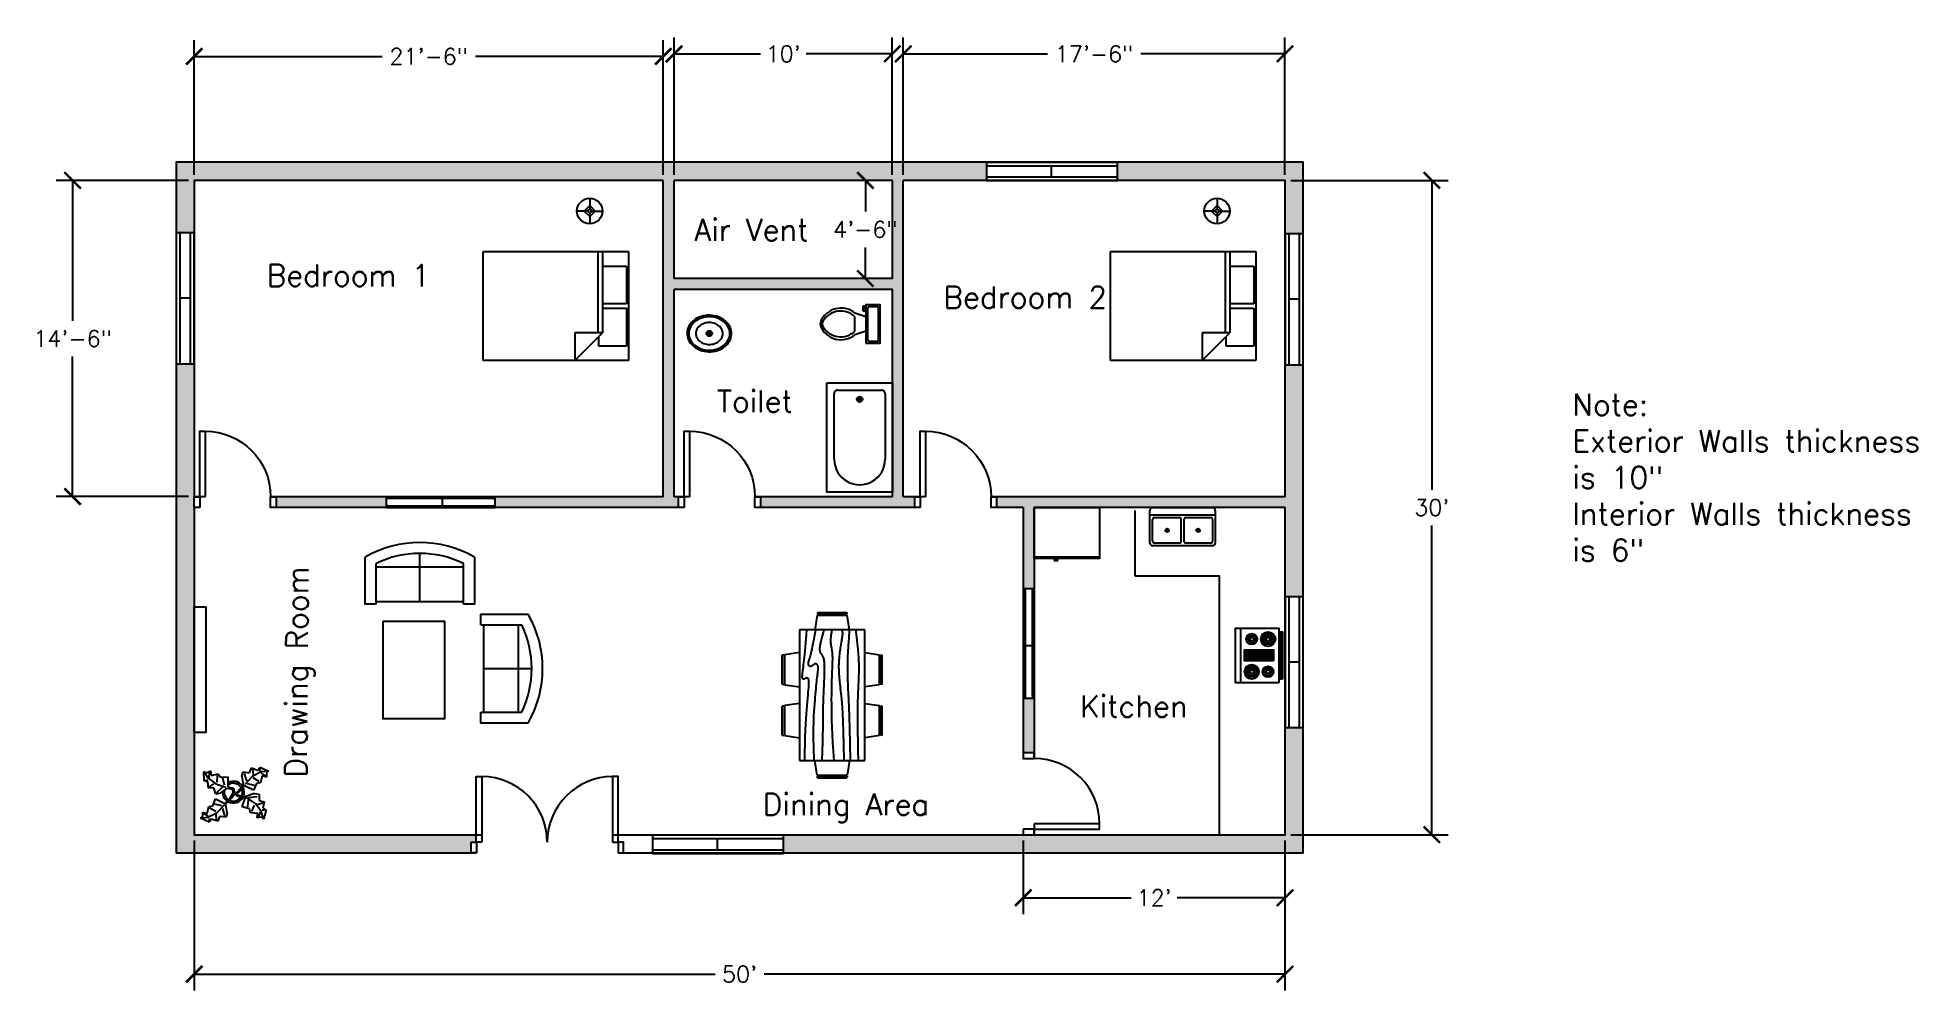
# Model space of a CAD drawing. Header units: inches. Extents: x -69 to 965, y -68 to 456.
import ezdxf

# ---------------------------------------------------------------- set-up
doc = ezdxf.new("R2010")
doc.units = ezdxf.units.IN
doc.header["$MEASUREMENT"] = 0
for name, color, linetype in [('Blocks', 4, 'Continuous'), ('Dim', 11, 'Continuous'), ('Door', 6, 'Continuous'), ('Hatches', 3, 'Continuous'), ('Text', 2, 'Continuous'), ('Window', 30, 'Continuous')]:
    doc.layers.add(name, color=color, linetype=linetype)
doc.styles.get("Standard").update_dxf_attribs({"font": 'simplex.shx'})
doc.dimstyles.new('Dim', dxfattribs={"dimscale": 50, "dimtxt": 0.18, "dimasz": 0.18, "dimexe": 0.18, "dimexo": 0.0625, "dimgap": 0.09, "dimtad": 0, "dimtih": 1, "dimtoh": 1, "dimdec": 4, "dimzin": 0, "dimdsep": 46, "dimlunit": 4, "dimtxsty": 'Standard', "dimblk": 'ARCHTICK', "dimcen": 0.09, "dimadec": 0, "dimazin": 0, "dimtfac": 1, "dimtdec": 4, "dimtofl": 0, "dimtmove": 0, "dimatfit": 3, "dimfxl": 1, "dimtolj": 1, "dimtzin": 0, "dimarcsym": 0})

# ---------------------------------------------------------------- blocks, each defined once
blk = doc.blocks.new('Door2')
at = {"layer": 'Door'}
for points in [[(-78, 6), (-81, 6), (-81, 42), (-78, 42)], [(-6, 6), (-3, 6), (-3, 42), (-6, 42)], [(-80.9, 0), (-83.9, 0), (-83.9, 6), (-80.9, 6)], [(-3, 0), (0, 0), (0, 6), (-3, 6)]]:
    blk.add_lwpolyline(points, close=True, dxfattribs=at)
for centre, start, end in [((-78, 6), 0, 90), ((-6, 6), 90, 180)]:
    blk.add_arc(centre, 36, start, end, dxfattribs=at)
blk = doc.blocks.new('Door1')
at = {"layer": 'Door'}
for points in [[(-6, 6), (-3, 6), (-3, 42), (-6, 42)], [(-45, 0), (-42, 0), (-42, 6), (-45, 6)], [(-3, 0), (0, 0), (0, 6), (-3, 6)]]:
    blk.add_lwpolyline(points, close=True, dxfattribs=at)
blk.add_arc((-6, 6), 36, 90, 180, dxfattribs=at)
blk = doc.blocks.new('Window1')
at = {"layer": 'Window'}
for p, q in [((-59, 5), (-60, 5)), ((-59, 1), (-60, 1)), ((-1, 5), (0, 5)), ((-1, 1), (0, 1))]:
    blk.add_line(p, q, dxfattribs=at)
blk.add_lwpolyline([(-60, 0), (0, 0), (0, 6), (-60, 6)], close=True, dxfattribs=at)
blk.add_lwpolyline([(-60, 0), (0, 0), (0, 6), (-60, 6)], close=True, dxfattribs=at)
for points in [[(-1, 5), (-59, 5)], [(-59, 1), (-1, 1)], [(-29, 1), (-29, 5)]]:
    blk.add_lwpolyline(points, dxfattribs=at)
blk = doc.blocks.new('Window2')
at = {"layer": 'Window'}
for p, q in [((0, 10), (-72, 10)), ((-72, 10), (-72, 0)), ((0, 8), (-72, 8)), ((-72, 2), (0, 2)), ((-72, 0), (0, 0)), ((-36.2, 2), (-36.2, 8)), ((0, 0), (0, 10))]:
    blk.add_line(p, q, dxfattribs=at)
blk = doc.blocks.new('Bath Tub - 26 x 60 in.')
for p, q in [((8, -18), (10, -18)), ((9, -17), (9, -19))]:
    blk.add_line(p, q)
blk.add_lwpolyline([(0, -36), (0, 0), (60, 0), (60, -36)], close=True)
for points in [[(4, -30), (4, -6)], [(6, -4), (42, -4)], [(42, -32), (6, -32)]]:
    blk.add_lwpolyline(points)
for radius in [1.5, 1]:
    blk.add_circle((9, -18), radius)
for centre, radius, start, end in [((5.75, -5.75), 1.77, 81.8699, 188.1301), ((42, -18), 14, 270, 90), ((5.75, -30.25), 1.77, 171.8699, 278.1301)]:
    blk.add_arc(centre, radius, start, end)
blk = doc.blocks.new('Sink - Oval top')
for p, q in [((-1, 0), (1, 0)), ((0, 1), (0, -1))]:
    blk.add_line(p, q)
at = {"linetype": 'Continuous'}
for points in [[(-12.2, 0.4, 0.117634), (-11.5, -3.4, 0.104469), (-8.9, -6.8, 0.090016), (-5.1, -9.1, 0.08192), (-0.3, -10, 0.08192), (4.5, -9.4, 0.090016), (8.4, -7.4, 0.104469), (11.2, -4.1, 0.117634), (12.2, -0.4, 0.117634), (11.5, 3.4, 0.104469), (8.9, 6.8, 0.090016), (5.1, 9.1, 0.08192), (0.3, 10, 0.08192), (-4.5, 9.4, 0.090016), (-8.4, 7.4, 0.104469), (-11.2, 4.1, 0.117634)], [(-11.3, 0.2, 0.118622), (-10.5, -3.3, 0.104678), (-8.1, -6.4, 0.089562), (-4.5, -8.4, 0.081185), (-0.1, -9.2, 0.081185), (4.3, -8.5, 0.089562), (7.9, -6.6, 0.104678), (10.4, -3.5, 0.118622), (11.3, -0.2, 0.118622), (10.5, 3.3, 0.104678), (8.1, 6.4, 0.089562), (4.5, 8.4, 0.081185), (0.1, 9.2, 0.081185), (-4.3, 8.5, 0.089562), (-7.9, 6.6, 0.104678), (-10.4, 3.5, 0.118622)], [(-7.4, 0.1, 0.118283), (-6.9, -2.2, 0.104607), (-5.3, -4.2, 0.089718), (-3, -5.5, 0.081436), (-0.1, -6, 0.081436), (2.8, -5.6, 0.089718), (5.2, -4.3, 0.104607), (6.9, -2.3, 0.118283), (7.4, -0.1, 0.118283), (6.9, 2.2, 0.104607), (5.3, 4.2, 0.089718), (3, 5.5, 0.081436), (0.1, 6, 0.081436), (-2.8, 5.6, 0.089718), (-5.2, 4.3, 0.104607), (-6.9, 2.3, 0.118283)]]:
    blk.add_lwpolyline(points, format="xyb", close=True, dxfattribs=at)
for radius in [1.5, 1]:
    blk.add_circle((0, 0), radius)
blk = doc.blocks.new('Dining Set - 36 x 72 in.')
at = {"linetype": 'Continuous'}
for p, q in [((-22.2343, 26.00059), (-23.4847, 17.99762)), ((-22.2304, 26), (-5.7608, 26)), ((-22, 27.5), (-22.1562, 26.50042)), ((-5.8416, 26.5), (-22.1534, 26.5)), ((-22, 27.5), (-6, 27.5)), ((-5.8437, 26.49966), (-6, 27.5)), ((-4.5152, 17.99762), (-5.7655, 25.99926)), ((5.7657, 26.00059), (4.5153, 17.99762)), ((5.7696, 26), (22.2392, 26)), ((6, 27.5), (5.8438, 26.50042)), ((22.1584, 26.5), (5.8466, 26.5)), ((6, 27.5), (22, 27.5)), ((22.1563, 26.49966), (22, 27.5)), ((23.4848, 17.99762), (22.2345, 25.99926)), ((36, 18), (-36, 18)), ((-36, 18), (-36, -18)), ((36, -18), (36, 18)), ((-45.5, 8), (-44.5004, 8.15617)), ((-45.5, 8), (-45.5, -8)), ((-44.5, -8.15843), (-44.5, 8.15338)), ((-44.0006, 8.23428), (-35.9976, 9.48474)), ((-44, 8.23041), (-44, -8.23915)), ((44.0006, 8.23428), (35.9976, 9.48474)), ((44, 8.23041), (44, -8.23915)), ((44.5, -8.15843), (44.5, 8.15338)), ((45.5, 8), (44.5005, 8.15617)), ((45.5, 8), (45.5, -8)), ((-44.4997, -8.15631), (-45.5, -8)), ((-35.9976, -9.48476), (-43.9993, -8.2345)), ((35.9976, -9.48476), (43.9993, -8.2345)), ((44.4997, -8.15631), (45.5, -8)), ((-36, -18), (36, -18)), ((-22.2343, -26.0006), (-23.4847, -17.99762)), ((-4.5152, -17.99762), (-5.7655, -25.99928)), ((5.7657, -26.0006), (4.5153, -17.99762)), ((23.4848, -17.99762), (22.2345, -25.99928)), ((-22.2304, -26), (-5.7608, -26)), ((-22, -27.5), (-22.1562, -26.50044)), ((-5.8416, -26.5), (-22.1534, -26.5)), ((-22, -27.5), (-6, -27.5)), ((-5.8437, -26.49967), (-6, -27.5)), ((5.7696, -26), (22.2392, -26)), ((6, -27.5), (5.8438, -26.50044)), ((22.1584, -26.5), (5.8466, -26.5)), ((6, -27.5), (22, -27.5)), ((22.1563, -26.49967), (22, -27.5))]:
    blk.add_line(p, q, dxfattribs=at)
for points in [[(-36, 15), (-31.1772, 14.97754), (-26.8079, 14.91406), (-22.8538, 14.81543), (-19.276, 14.6875), (-16.0362, 14.53613), (-13.0957, 14.36718), (-10.4159, 14.18652), (-7.9583, 14), (-5.6904, 13.81315), (-3.6035, 13.63021), (-1.6954, 13.45508), (0.0365, 13.29166), (1.5945, 13.14388), (2.9811, 13.01562), (4.1988, 12.9108), (5.25, 12.83333), (6.1393, 12.78613), (6.8802, 12.76823), (7.4883, 12.77767), (7.9792, 12.8125), (8.3685, 12.87077), (8.6719, 12.95052), (8.9049, 13.0498), (9.0833, 13.16666), (9.2205, 13.29899), (9.3216, 13.44401), (9.3895, 13.59879), (9.4271, 13.76041), (9.4373, 13.92594), (9.4232, 14.09245), (9.3875, 14.257), (9.3333, 14.41666), (9.2638, 14.56917), (9.1836, 14.71484), (9.0975, 14.85465), (9.0104, 14.98958), (8.9272, 15.1206), (8.8529, 15.2487), (8.7922, 15.37483), (8.75, 15.5), (8.7305, 15.62467), (8.7344, 15.74739), (8.7617, 15.86621), (8.8125, 15.97916), (8.8867, 16.08431), (8.9844, 16.17968), (9.1055, 16.26334), (9.25, 16.33333), (9.4189, 16.38802), (9.6172, 16.42708), (9.8506, 16.45052), (10.125, 16.45833), (10.4463, 16.45052), (10.8203, 16.42708), (11.2529, 16.38802), (11.75, 16.33333), (12.3184, 16.26318), (12.9694, 16.17838), (13.7151, 16.07991), (14.5677, 15.96875), (15.5395, 15.84586), (16.6426, 15.71224), (17.8893, 15.56884), (19.2917, 15.41666), (20.859, 15.25667), (22.5879, 15.08984), (24.4721, 14.91715), (26.5052, 14.73958), (28.6809, 14.5581), (30.9929, 14.3737), (33.4347, 14.18733), (36, 14)], [(-36, 10), (-28.9766, 10.14274), (-23.1725, 10.20442), (-18.4241, 10.19775), (-14.5677, 10.13541), (-11.4399, 10.03011), (-8.877, 9.89453), (-6.7154, 9.74137), (-4.7917, 9.58333), (-2.9698, 9.43082), (-1.2246, 9.28515), (0.4415, 9.14534), (2.026, 9.01041), (3.5266, 8.87939), (4.9408, 8.7513), (6.266, 8.62516), (7.5, 8.5), (8.6411, 8.37549), (9.6914, 8.2539), (10.6538, 8.13818), (11.5312, 8.03125), (12.3267, 7.93603), (13.043, 7.85547), (13.6831, 7.79248), (14.25, 7.75), (14.7471, 7.7303), (15.1797, 7.73307), (15.5537, 7.75732), (15.875, 7.80208), (16.1494, 7.86637), (16.3828, 7.94922), (16.5811, 8.04964), (16.75, 8.16666), (16.8944, 8.29915), (17.0143, 8.44531), (17.1089, 8.60319), (17.1771, 8.77083), (17.218, 8.94629), (17.2305, 9.1276), (17.2137, 9.31282), (17.1667, 9.5), (17.0895, 9.6875), (16.987, 9.875), (16.8649, 10.0625), (16.7292, 10.25), (16.5856, 10.4375), (16.4401, 10.625), (16.2985, 10.8125), (16.1667, 11), (16.05, 11.18733), (15.9518, 11.3737), (15.8752, 11.5581), (15.8229, 11.73958), (15.798, 11.91715), (15.8034, 12.08984), (15.842, 12.25667), (15.9167, 12.41666), (16.0295, 12.56836), (16.1784, 12.70833), (16.3605, 12.83268), (16.5729, 12.9375), (16.8127, 13.01888), (17.0768, 13.07291), (17.3625, 13.0957), (17.6667, 13.08333), (17.9894, 13.03312), (18.3418, 12.94726), (18.7382, 12.82918), (19.1927, 12.68229), (19.7195, 12.51001), (20.3327, 12.31575), (21.0465, 12.10294), (21.875, 11.875), (22.8357, 11.63354), (23.959, 11.37304), (25.2786, 11.08618), (26.8282, 10.76562), (28.6414, 10.40405), (30.752, 9.99414), (33.1936, 9.52856), (36, 9)], [(-36, 5.5), (-30.7157, 5.3348), (-26.069, 5.20963), (-21.9946, 5.11767), (-18.4271, 5.05208), (-15.3009, 5.00602), (-12.5508, 4.97265), (-10.1112, 4.94515), (-7.9167, 4.91666), (-5.909, 4.88167), (-4.0586, 4.83984), (-2.3429, 4.79215), (-0.7396, 4.73958), (0.7739, 4.6831), (2.22, 4.6237), (3.6213, 4.56233), (5, 4.5), (6.373, 4.43782), (7.7344, 4.3776), (9.0723, 4.32129), (10.375, 4.27083), (11.6309, 4.22819), (12.8281, 4.19531), (13.9551, 4.17415), (15, 4.16666), (15.954, 4.17448), (16.819, 4.19791), (17.6001, 4.23698), (18.3021, 4.29166), (18.9299, 4.36198), (19.4883, 4.44791), (19.9823, 4.54948), (20.4167, 4.66666), (20.7969, 4.79899), (21.1302, 4.94401), (21.4245, 5.09879), (21.6875, 5.26041), (21.9271, 5.42594), (22.1511, 5.59245), (22.3672, 5.757), (22.5834, 5.91666), (22.8065, 6.06868), (23.0404, 6.21093), (23.2879, 6.34147), (23.5521, 6.45833), (23.8358, 6.55957), (24.142, 6.64323), (24.4735, 6.70735), (24.8334, 6.75), (25.2235, 6.76969), (25.642, 6.76692), (26.0858, 6.74267), (26.5521, 6.69791), (27.0379, 6.63362), (27.5404, 6.55078), (28.0565, 6.45036), (28.5834, 6.33333), (29.1242, 6.19987), (29.7071, 6.04687), (30.3661, 5.87044), (31.1354, 5.66666), (32.0493, 5.43164), (33.142, 5.16146), (34.4475, 4.85221), (36, 4.5)], [(-36, -1), (-30.7915, -0.6591), (-26.0195, -0.38216), (-21.6519, -0.16284), (-17.6563, 0.00521), (-14.0005, 0.12833), (-10.6523, 0.21289), (-7.5796, 0.26522), (-4.75, 0.29166), (-2.134, 0.29793), (0.2878, 0.28711), (2.5317, 0.26163), (4.6146, 0.22396), (6.5529, 0.17651), (8.3633, 0.12174), (10.0623, 0.06209), (11.6667, 0), (13.1899, -0.06201), (14.6341, -0.1211), (15.9982, -0.17432), (17.2813, -0.21875), (18.4823, -0.25147), (19.6003, -0.26953), (20.6343, -0.27002), (21.5834, -0.25), (22.4481, -0.20768), (23.2357, -0.14584), (23.9549, -0.06836), (24.6146, 0.02083), (25.2235, 0.11784), (25.7904, 0.21875), (26.3241, 0.31966), (26.8334, 0.41666), (27.3265, 0.50618), (27.8099, 0.58593), (28.2894, 0.65397), (28.7709, 0.70833), (29.2601, 0.74707), (29.763, 0.76823), (30.2855, 0.76985), (30.8334, 0.75), (31.4088, 0.70784), (31.9994, 0.64713), (32.589, 0.57275), (33.1615, 0.48958), (33.7008, 0.4025), (34.1908, 0.3164), (34.6153, 0.23616), (34.9584, 0.16666), (35.2099, 0.11165), (35.3848, 0.07031), (35.504, 0.04069), (35.5886, 0.02083), (35.6594, 0.00879), (35.7377, 0.0026), (35.8442, 0.00032), (36, 0)], [(-36, -6.5), (-27.1843, -6.31267), (-20.084, -6.1263), (-14.469, -5.9419), (-10.1094, -5.76042), (-6.7752, -5.58285), (-4.2363, -5.41016), (-2.2629, -5.24333), (-0.625, -5.08334), (0.8708, -4.93099), (2.2715, -4.78646), (3.5872, -4.64974), (4.8281, -4.52084), (6.0046, -4.39974), (7.127, -4.28646), (8.2053, -4.18099), (9.25, -4.08334), (10.2705, -3.99382), (11.2734, -3.91407), (12.2647, -3.84603), (13.25, -3.79167), (14.2354, -3.75293), (15.2266, -3.73177), (16.2295, -3.73015), (17.25, -3.75), (18.2912, -3.79248), (19.3451, -3.85547), (20.4009, -3.93604), (21.4479, -4.03125), (22.4754, -4.13819), (23.4727, -4.25391), (24.4289, -4.37549), (25.3334, -4.5), (26.1785, -4.62492), (26.9694, -4.74935), (27.7145, -4.87281), (28.4219, -4.99479), (29.1, -5.11483), (29.7572, -5.23242), (30.4016, -5.34709), (31.0417, -5.45834), (31.6837, -5.56437), (32.3262, -5.65821), (32.9658, -5.73153), (33.599, -5.77604), (34.2224, -5.78345), (34.8327, -5.74545), (35.4264, -5.65373), (36, -5.5)], [(-36, -10), (-26.4022, -9.81299), (-18.4675, -9.62891), (-11.9839, -9.45069), (-6.7396, -9.28125), (-2.5226, -9.12354), (0.8789, -8.98047), (3.6769, -8.85498), (6.0833, -8.75), (8.2767, -8.66765), (10.3021, -8.60677), (12.1712, -8.56543), (13.8958, -8.54167), (15.4876, -8.53353), (16.9583, -8.53907), (18.3197, -8.55632), (19.5834, -8.58334), (20.7616, -8.61841), (21.8685, -8.66081), (22.9188, -8.71004), (23.9271, -8.76563), (24.9081, -8.82707), (25.8763, -8.89388), (26.8465, -8.96558), (27.8334, -9.04167), (28.8474, -9.12118), (29.8828, -9.20117), (30.93, -9.27824), (31.9792, -9.34896), (33.0205, -9.40991), (34.0443, -9.45768), (35.0407, -9.48885), (36, -9.5)], [(-36, -14.5), (-30.0881, -14.33513), (-25.0332, -14.21224), (-20.7312, -14.12647), (-17.0781, -14.07292), (-13.97, -14.04671), (-11.3027, -14.04297), (-8.9724, -14.05681), (-6.875, -14.08334), (-4.9224, -14.11833), (-3.0905, -14.16016), (-1.3709, -14.20785), (0.2448, -14.26042), (1.7647, -14.3169), (3.1973, -14.3763), (4.5507, -14.43767), (5.8333, -14.5), (7.0554, -14.5621), (8.235, -14.62175), (9.3922, -14.67652), (10.5469, -14.72396), (11.7192, -14.76164), (12.929, -14.78711), (14.1965, -14.79794), (15.5417, -14.79167), (16.9933, -14.76424), (18.6152, -14.70508), (20.4804, -14.60197), (22.6615, -14.44271), (25.2312, -14.21509), (28.2624, -13.9069), (31.8277, -13.50594), (36, -13)]]:
    blk.add_lwpolyline(points, dxfattribs=at)
blk = doc.blocks.new('Plant - Rubber or Philodendron')
at = {"linetype": 'Continuous'}
for p, q in [((-16.2005, 11.4774), (-13.9899, 8.1064)), ((-16.2005, 11.4774), (-14.8639, 10.7964)), ((-16.0159, 6.3329), (-16.2005, 11.4774)), ((-14.8639, 10.7964), (-12.6195, 11.8975)), ((-13.3174, 8.325), (-13.0735, 11.0065)), ((-12.6195, 11.8975), (-12.1909, 9.4345)), ((4.6914, 8.8812), (5.3859, 11.2828)), ((5.3859, 11.2828), (8.8871, 10.7908)), ((5.9878, 10.4842), (7.1971, 6.3869)), ((8.8871, 10.7908), (9.9809, 13.4933)), ((9.9809, 13.4933), (13.3837, 12.301)), ((15.3859, 11.3055), (10.3916, 8.7942)), ((10.5828, 12.6946), (10.8893, 9.7953)), ((13.3837, 12.301), (14.68, 13.9039)), ((14.5816, 13.2037), (14.3848, 11.8033)), ((14.68, 13.9039), (19.3848, 11.8146)), ((15.2875, 10.6053), (17.5907, 9.2105)), ((19.3848, 11.8146), (15.3859, 11.3055)), ((19.3848, 11.8146), (18.1868, 10.9119)), ((18.1868, 10.9119), (18.1925, 8.4119)), ((-14.0069, 5.8704), (-16.0159, 6.3329)), ((-15.3434, 6.5514), (-13.9984, 6.9884)), ((-13.5868, 2.2894), (-14.0069, 5.8704)), ((-13.9899, 8.1064), (-9.5434, 4.7185)), ((-10.6784, 2.491), (-13.5868, 2.2894)), ((-13.1329, 3.1804), (-10.6614, 4.727)), ((-12.1909, 9.4345), (-8.3829, 10.3)), ((-9.5858, -0.8715), (-10.6784, 2.491)), ((-9.5434, 4.7185), (-4.1917, 2.9888)), ((-9.1318, 0.0195), (-5.9793, 2.9025)), ((-8.8369, 9.409), (-9.0894, 5.6095)), ((-8.3829, 10.3), (-7.0549, 8.501)), ((-7.1228, -0.443), (-3.5248, 2.2131)), ((-7.0549, 8.501), (-3.0284, 8.6941)), ((-4.8529, 4.012), (-5.7184, 7.82)), ((-3.5248, 2.2131), (-3.3011, 2.4355)), ((-3.3011, 2.4355), (-0.5306, 1.7947)), ((-3.0284, 8.6941), (-3.0709, 3.1041)), ((-3.0709, 3.1041), (0.0797, 2.3163)), ((-0.5306, 1.7947), (-0.2255, -0.5527)), ((-0.5306, 1.7947), (-0.5306, 1.7947)), ((0.0797, 2.3163), (0.4866, -0.031)), ((0.4866, -0.031), (2.1141, 0.2298)), ((2.1141, 0.2298), (5.4346, 3.9146)), ((6.1032, 3.6844), (2.8262, -0.031)), ((4.6914, 8.8812), (5.5014, 4.4831)), ((5.4346, 3.9146), (5.5014, 4.4831)), ((11.1089, 1.1958), (6.1032, 3.6844)), ((10.3916, 8.7942), (6.2847, 4.4028)), ((7.7005, 4.8881), (11.5025, 3.9967)), ((14.2977, 6.1031), (10.9934, 7.9956)), ((12.7005, 4.8994), (11.1089, 1.1958)), ((14.8995, 5.3044), (12.7005, 4.8994)), ((15.7909, 9.1065), (14.8995, 5.3044)), ((18.1925, 8.4119), (15.7909, 9.1065)), ((-14.4141, -11.4699), (-13.5228, -7.6679)), ((-13.5228, -7.6679), (-11.3237, -7.2629)), ((-12.921, -8.4665), (-9.6166, -10.359)), ((-11.3237, -7.2629), (-9.7321, -3.5593)), ((-6.3237, -7.2516), (-10.1257, -6.3602)), ((-9.7321, -3.5593), (-4.7264, -6.0479)), ((-7.1228, -0.443), (-9.5858, -0.8715)), ((-9.0148, -11.1577), (-4.9047, -6.8122)), ((-4.611, -12.8477), (-5.8203, -8.7504)), ((-2.019, -3.6148), (-4.7264, -6.0479)), ((-4.1246, -6.8466), (-4.0579, -6.2781)), ((-3.3146, -11.2447), (-4.1246, -6.8466)), ((-4.0579, -6.2781), (-0.9375, -3.1608)), ((-2.019, -3.6148), (-0.2255, -0.5527)), ((-0.9375, -3.1608), (0.5883, -0.8135)), ((0.5883, -0.8135), (2.2447, -2.0916)), ((2.8262, -0.031), (1.3003, -0.5527)), ((1.3003, -0.5527), (2.4193, -1.4655)), ((2.2447, -2.0916), (6.7108, -2.6626)), ((2.4193, -1.4655), (6.895, -2.1175)), ((4.943, -7.9659), (6.7108, -2.6626)), ((8.8321, -9.0266), (4.943, -7.9659)), ((11.6605, -0.5413), (6.895, -2.1175)), ((12.3677, -6.1981), (7.219, -2.6772)), ((8.125, -4.0768), (7.7715, -7.9659)), ((8.3544, -2.7453), (13.1973, -2.1704)), ((9.5392, -11.1479), (8.8321, -9.0266)), ((10.2463, -10.4408), (11.6605, -6.9053)), ((11.6605, -0.5413), (14.1354, -0.8948)), ((15.5496, -10.7943), (12.3677, -6.1981)), ((16.2567, -5.8446), (13.4283, -6.5517)), ((14.1354, -0.8948), (14.1354, -4.4304)), ((14.1354, -4.4304), (16.9638, -5.1375)), ((17.3174, -9.7337), (15.9032, -9.7337)), ((16.9638, -5.1375), (16.2567, -8.673)), ((16.2567, -8.673), (18.0245, -9.7337)), ((18.0245, -9.7337), (16.6103, -14.6834)), ((-18.008, -14.1781), (-16.8101, -13.2754)), ((-18.008, -14.1781), (-14.0091, -13.669)), ((-13.3032, -16.2674), (-18.008, -14.1781)), ((-16.8157, -10.7754), (-14.4141, -11.4699)), ((-16.8101, -13.2754), (-16.8157, -10.7754)), ((-13.9107, -12.9688), (-16.2139, -11.574)), ((-14.0091, -13.669), (-9.0148, -11.1577)), ((-12.0069, -14.6645), (-13.3032, -16.2674)), ((-13.2048, -15.5672), (-13.008, -14.1668)), ((-8.6042, -15.8568), (-12.0069, -14.6645)), ((-9.206, -15.0581), (-9.5126, -12.1588)), ((-7.5103, -13.1543), (-8.6042, -15.8568)), ((-4.0092, -13.6463), (-7.5103, -13.1543)), ((-3.3146, -11.2447), (-4.0092, -13.6463)), ((13.4283, -11.5015), (9.5392, -11.1479)), ((13.0748, -13.9763), (13.4283, -11.5015)), ((15.5496, -13.6228), (13.0748, -13.9763)), ((14.8425, -10.7943), (13.7819, -13.2692)), ((16.6103, -14.6834), (15.5496, -10.7943)), ((16.6103, -14.6834), (15.5496, -13.6228))]:
    blk.add_line(p, q, dxfattribs=at)
for centre, radius, start, end in [((0.0308, 0.1664), 6, 178.6147, 235.1169), ((0.0308, 0.1664), 5, 168.1647, 238.6725), ((0, 0), 6.1275, 34.37569, 120.1028), ((-0.0601, -0.2075), 5.2461, 33.82192, 124.9414), ((-0.2664, 0.1682), 5.2775, 338.4094, 20.03007), ((-0.098, 0.1364), 6.1288, 341.2017, 26.09184), ((-0.0234, 0.3825), 6.1492, 242.5812, 331.2714), ((-0.1102, 0.4886), 5.2883, 247.3711, 327.472)]:
    blk.add_arc(centre, radius, start, end, dxfattribs=at)
blk = doc.blocks.new('Sofa - Roundback Loveseat 5 ft.')
at = {"linetype": 'Continuous'}
for p, q in [((0, -32.44198), (0, -5.99998)), ((-24, -33.99998), (-24, -11.46958)), ((-23.9998, -13.38178), (23.99986, -13.38178)), ((24.00004, -33.99998), (24.00004, -11.46958)), ((-24, -32.44198), (24.00004, -32.44198))]:
    blk.add_line(p, q, dxfattribs=at)
for points in [[(-24, -33.99998), (-30, -33.99998), (-30, -7.99998)], [(30.00004, -7.99998), (30.00004, -33.99998), (24.00004, -33.99998)]]:
    blk.add_lwpolyline(points, dxfattribs=at)
for centre, radius, start, end in [((0, -60.24998), 60.24998, 60.13715, 119.8628), ((0, -61.38438), 55.38444, 64.32083, 115.6792)]:
    blk.add_arc(centre, radius, start, end, dxfattribs=at)
blk = doc.blocks.new('Range-Oven - 30 in top')
for p, q in [((0, -3), (30, -3)), ((12, -6), (18, -6)), ((13, -20), (13, -6)), ((14, -6), (14, -20)), ((15, -20), (15, -6)), ((16, -6), (16, -20)), ((17, -20), (17, -6)), ((18, -20), (12, -20)), ((6, -24), (6, -25)), ((8, -25), (8, -24)), ((22, -25), (22, -24)), ((24, -24), (24, -25))]:
    blk.add_line(p, q)
for points in [[(0, -24), (0, 0), (30, 0), (30, -24)], [(12, -21), (12, -5), (18, -5), (18, -21)], [(2, -26), (2, -25), (28, -25), (28, -26)]]:
    blk.add_lwpolyline(points, close=True)
for centre, radius in [((6, -9), 4), ((6, -9), 3), ((6, -9), 2), ((6, -9), 1), ((24, -9), 3), ((24, -9), 2), ((24, -9), 1), ((6, -18), 3), ((6, -18), 2), ((6, -18), 1), ((24, -18), 4), ((24, -18), 3), ((24, -18), 2), ((24, -18), 1)]:
    blk.add_circle(centre, radius)
blk = doc.blocks.new('Refrigerator-2 door - 36 in top')
for p, q in [((0, -26.999999), (36, -26.999999)), ((11, -27.999999), (11, -28.999999)), ((11, -28.999999), (13, -28.999999)), ((12, -26.999999), (12, -28.999999)), ((13, -28.999999), (13, -27.999999))]:
    blk.add_line(p, q)
blk.add_lwpolyline([(0, -27.999999), (0, 0), (36, 0), (36, -27.999999)], close=True)
blk = doc.blocks.new('Sink-double - 36 in top')
for p, q in [((-18, -4), (18, -4)), ((-0.75, -18.5), (-0.75, -6.5)), ((0.75, -6.5), (0.75, -18.5))]:
    blk.add_line(p, q)
for points in [[(-16.5, 0), (16.5, 0)], [(-18, -19.5), (-18, -1.5)], [(-16.5, -18.5), (-16.5, -6.5)], [(-15.5, -5.5), (-1.75, -5.5)], [(1.75, -5.5), (15.5, -5.5)], [(16.5, -6.5), (16.5, -18.5)], [(18, -1.5), (18, -19.5)], [(-1.75, -19.5), (-15.5, -19.5)], [(15.5, -19.5), (1.75, -19.5)], [(16.5, -21), (-16.5, -21)]]:
    blk.add_lwpolyline(points)
for centre, radius in [((-8.5, -12.5), 1), ((-8.5, -12.5), 0.5), ((8.5, -12.5), 1), ((8.5, -12.5), 0.5)]:
    blk.add_circle(centre, radius)
for centre, radius, start, end in [((-16.5, -1.5), 1.5, 90, 180), ((16.5, -1.5), 1.5, 0, 90), ((-15.5, -6.5), 1, 90, 180), ((-1.75, -6.5), 1, 0, 90), ((1.75, -6.5), 1, 90, 180), ((15.5, -6.5), 1, 0, 90), ((-16.5, -19.5), 1.5, 180, 270), ((-15.5, -18.5), 1, 180, 270), ((-1.75, -18.5), 1, 270, 0), ((1.75, -18.5), 1, 180, 270), ((15.5, -18.5), 1, 270, 0), ((16.5, -19.5), 1.5, 270, 0)]:
    blk.add_arc(centre, radius, start, end)
blk = doc.blocks.new('Bed - Queen')
at = {"linetype": 'Continuous'}
for p, q in [((0, -80.00003), (0, 0)), ((0, 0), (59.99999, 0)), ((59.99999, 0), (59.99999, -80.00003)), ((7.99999, -1.2), (28.79998, -1.2)), ((7.99999, -14.4), (7.99999, -1.2)), ((28.79998, -1.2), (28.79998, -14.4)), ((31.19999, -1.2), (51.99999, -1.2)), ((31.19999, -14.4), (31.19999, -1.2)), ((51.99999, -1.2), (51.99999, -16.4)), ((0, -14.4), (44.8, -14.4)), ((44.8, -16.8), (0, -16.8)), ((59.99999, -29.6), (44.8, -14.4)), ((44.8, -14.4), (44.8, -29.6)), ((51.99999, -16.4), (46.79936, -16.4)), ((44.8, -29.6), (59.99999, -29.6)), ((59.99999, -80.00003), (0, -80.00003))]:
    blk.add_line(p, q, dxfattribs=at)
blk = doc.blocks.new('Lamp - Table')
at = {"linetype": 'Continuous'}
for p, q in [((-1, 0), (-7, 0)), ((0, 3), (-3, 0)), ((-3, 0), (0, -3)), ((0, 7), (0, 1)), ((3, 0), (0, 3)), ((0, -3), (3, 0)), ((1, 0), (7, 0)), ((0, -1), (0, -7))]:
    blk.add_line(p, q, dxfattribs=at)
for radius in [7, 1]:
    blk.add_circle((0, 0), radius, dxfattribs=at)
blk = doc.blocks.new('Toilet - top')
for p, q in [((-10, -8.5), (-8, -8.5)), ((-10, -9.5), (-10, -8.5)), ((-7, -9.5), (-10, -9.5)), ((-8, -8.5), (-8, -8)), ((-7, -8), (-7, -9.5)), ((-4, -8), (-6, -14)), ((4, -8), (6, -14)), ((9.5, -6), (9.5, -2)), ((4, -14), (-4, -14))]:
    blk.add_line(p, q)
blk.add_lwpolyline([(10.5, -8), (10.5, 0), (-10.5, 0), (-10.5, -8)], close=True)
for points in [[(-9.5, -2), (-9.5, -6)], [(8.5, -1), (-8.5, -1)], [(-8.5, -7), (8.5, -7)]]:
    blk.add_lwpolyline(points)
for centre, radius, start, end in [((-8.6, -1.9), 0.884, 81.8699, 188.1301), ((-8.6, -6.1), 0.884, 171.8699, 278.1301), ((8.6, -1.9), 0.884, 351.8699, 98.1301), ((8.6, -6.1), 0.884, 261.8699, 8.1301), ((3.5, -21.6), 12.2, 141.4691, 247.9714), ((4.2, -21.8), 11.3, 136.3677, 238.9468), ((-3.5, -21.6), 12.2, 292.0284, 38.5307), ((-4.2, -21.8), 11.3, 301.053, 43.6321), ((0, -27.9), 4, 245.7318, 294.2682), ((0, -29), 4, 254.8605, 285.1395)]:
    blk.add_arc(centre, radius, start, end)
blk = doc.blocks.new('_ArchTick')
at = {"color": 0, "linetype": 'ByBlock', "const_width": 0.15}
blk.add_lwpolyline([(-0.5, -0.5), (0.5, 0.5)], dxfattribs=at)
blk = doc.blocks.new('*D29')
at = {"layer": 'Defpoints', "color": 0, "transparency": 16777216}
for p in [(17.1, 377.4), (-49.8, 203.4), (17.1, 203.4)]:
    blk.add_point(p, dxfattribs=at)
at = {"layer": 'Dim', "color": 0, "lineweight": -2, "transparency": 16777216}
for p, q in [((14, 377.4), (-58.8, 377.4)), ((-49.8, 377.4), (-49.8, 300.2)), ((-49.8, 203.4), (-49.8, 280.5)), ((14, 203.4), (-58.8, 203.4))]:
    blk.add_line(p, q, dxfattribs=at)
at = {"layer": 'Dim', "color": 0, "lineweight": -2, "transparency": 16777216, "xscale": 9, "yscale": 9, "zscale": 9}
for p, rotation in [((-49.8, 377.4), 90), ((-49.8, 203.4), 270)]:
    blk.add_blockref('_ArchTick', p, dxfattribs=dict(at, rotation=rotation))
at = {"layer": 'Dim', "color": 0, "transparency": 16777216, "insert": (-49.8, 290.4), "char_height": 9, "attachment_point": 5}
blk.add_mtext('\\A1;14\'-6"', dxfattribs=at)
blk = doc.blocks.new('*D30')
at = {"layer": 'Defpoints', "color": 0, "transparency": 16777216}
for p in [(617.1, 377.4), (617.1, 17.4), (697.9, 17.4)]:
    blk.add_point(p, dxfattribs=at)
at = {"layer": 'Dim', "color": 0, "lineweight": -2, "transparency": 16777216}
for p, q in [((620.3, 377.4), (706.9, 377.4)), ((697.9, 377.4), (697.9, 207.2)), ((697.9, 17.4), (697.9, 187.5)), ((620.3, 17.4), (706.9, 17.4))]:
    blk.add_line(p, q, dxfattribs=at)
at = {"layer": 'Dim', "color": 0, "lineweight": -2, "transparency": 16777216, "xscale": 9, "yscale": 9, "zscale": 9}
for p, rotation in [((697.9, 377.4), 90), ((697.9, 17.4), 270)]:
    blk.add_blockref('_ArchTick', p, dxfattribs=dict(at, rotation=rotation))
at = {"layer": 'Dim', "color": 0, "transparency": 16777216, "insert": (697.9, 197.4), "char_height": 9, "attachment_point": 5}
blk.add_mtext("\\A1;30'", dxfattribs=at)
blk = doc.blocks.new('*D31')
at = {"layer": 'Defpoints', "color": 0, "transparency": 16777216}
for p in [(17.1, 17.4), (617.1, 17.4), (617.1, -59.3)]:
    blk.add_point(p, dxfattribs=at)
at = {"layer": 'Dim', "color": 0, "lineweight": -2, "transparency": 16777216}
for p, q in [((17.1, 14.2), (17.1, -68.3)), ((617.1, 14.2), (617.1, -68.3)), ((17.1, -59.3), (303.6, -59.3)), ((617.1, -59.3), (330.6, -59.3))]:
    blk.add_line(p, q, dxfattribs=at)
at = {"layer": 'Dim', "color": 0, "lineweight": -2, "transparency": 16777216, "xscale": 9, "yscale": 9, "zscale": 9, "rotation": 180}
blk.add_blockref('_ArchTick', (17.1, -59.3), dxfattribs=at)
at = {"layer": 'Dim', "color": 0, "lineweight": -2, "transparency": 16777216, "xscale": 9, "yscale": 9, "zscale": 9}
blk.add_blockref('_ArchTick', (617.1, -59.3), dxfattribs=at)
at = {"layer": 'Dim', "color": 0, "transparency": 16777216, "insert": (317.1, -59.3), "char_height": 9, "attachment_point": 5}
blk.add_mtext("\\A1;50'", dxfattribs=at)
blk = doc.blocks.new('*D32')
at = {"layer": 'Defpoints', "color": 0, "transparency": 16777216}
for p in [(407.1, 447), (407.1, 377.4), (617.1, 377.4)]:
    blk.add_point(p, dxfattribs=at)
at = {"layer": 'Dim', "color": 0, "lineweight": -2, "transparency": 16777216}
for p, q in [((407.1, 380.5), (407.1, 456)), ((617.1, 380.5), (617.1, 456)), ((407.1, 447), (486.4, 447)), ((617.1, 447), (537.8, 447))]:
    blk.add_line(p, q, dxfattribs=at)
at = {"layer": 'Dim', "color": 0, "lineweight": -2, "transparency": 16777216, "xscale": 9, "yscale": 9, "zscale": 9, "rotation": 180}
blk.add_blockref('_ArchTick', (407.1, 447), dxfattribs=at)
at = {"layer": 'Dim', "color": 0, "lineweight": -2, "transparency": 16777216, "xscale": 9, "yscale": 9, "zscale": 9}
blk.add_blockref('_ArchTick', (617.1, 447), dxfattribs=at)
at = {"layer": 'Dim', "color": 0, "transparency": 16777216, "insert": (512.1, 447), "char_height": 9, "attachment_point": 5}
blk.add_mtext('\\A1;17\'-6"', dxfattribs=at)
blk = doc.blocks.new('*D33')
at = {"layer": 'Defpoints', "color": 0, "transparency": 16777216}
for p in [(281.1, 447), (281.1, 377.4), (401.1, 377.4)]:
    blk.add_point(p, dxfattribs=at)
at = {"layer": 'Dim', "color": 0, "lineweight": -2, "transparency": 16777216}
for p, q in [((281.1, 380.5), (281.1, 456)), ((401.1, 380.5), (401.1, 456)), ((281.1, 447), (328.5, 447)), ((401.1, 447), (353.8, 447))]:
    blk.add_line(p, q, dxfattribs=at)
at = {"layer": 'Dim', "color": 0, "lineweight": -2, "transparency": 16777216, "xscale": 9, "yscale": 9, "zscale": 9, "rotation": 180}
blk.add_blockref('_ArchTick', (281.1, 447), dxfattribs=at)
at = {"layer": 'Dim', "color": 0, "lineweight": -2, "transparency": 16777216, "xscale": 9, "yscale": 9, "zscale": 9}
blk.add_blockref('_ArchTick', (401.1, 447), dxfattribs=at)
at = {"layer": 'Dim', "color": 0, "transparency": 16777216, "insert": (341.1, 447), "char_height": 9, "attachment_point": 5}
blk.add_mtext("\\A1;10'", dxfattribs=at)
blk = doc.blocks.new('*D34')
at = {"layer": 'Defpoints', "color": 0, "transparency": 16777216}
for p in [(17.1, 445.6), (17.1, 377.4), (275.1, 377.4)]:
    blk.add_point(p, dxfattribs=at)
at = {"layer": 'Dim', "color": 0, "lineweight": -2, "transparency": 16777216}
for p, q in [((17.1, 380.5), (17.1, 454.6)), ((17.1, 445.6), (120.4, 445.6)), ((275.1, 445.6), (171.8, 445.6)), ((275.1, 380.5), (275.1, 454.6))]:
    blk.add_line(p, q, dxfattribs=at)
at = {"layer": 'Dim', "color": 0, "lineweight": -2, "transparency": 16777216, "xscale": 9, "yscale": 9, "zscale": 9, "rotation": 180}
blk.add_blockref('_ArchTick', (17.1, 445.6), dxfattribs=at)
at = {"layer": 'Dim', "color": 0, "lineweight": -2, "transparency": 16777216, "xscale": 9, "yscale": 9, "zscale": 9}
blk.add_blockref('_ArchTick', (275.1, 445.6), dxfattribs=at)
at = {"layer": 'Dim', "color": 0, "transparency": 16777216, "insert": (146.1, 445.6), "char_height": 9, "attachment_point": 5}
blk.add_mtext('\\A1;21\'-6"', dxfattribs=at)
blk = doc.blocks.new('*D35')
at = {"layer": 'Defpoints', "color": 0, "transparency": 16777216}
for p in [(401.1, 377.4), (386.3, 323.4), (401.1, 323.4)]:
    blk.add_point(p, dxfattribs=at)
at = {"layer": 'Dim', "color": 0, "lineweight": -2, "transparency": 16777216}
for p, q in [((398, 377.4), (377.3, 377.4)), ((386.3, 377.4), (386.3, 360.2)), ((386.3, 323.4), (386.3, 340.5)), ((398, 323.4), (377.3, 323.4))]:
    blk.add_line(p, q, dxfattribs=at)
at = {"layer": 'Dim', "color": 0, "lineweight": -2, "transparency": 16777216, "xscale": 9, "yscale": 9, "zscale": 9}
for p, rotation in [((386.3, 377.4), 90), ((386.3, 323.4), 270)]:
    blk.add_blockref('_ArchTick', p, dxfattribs=dict(at, rotation=rotation))
at = {"layer": 'Dim', "color": 0, "transparency": 16777216, "insert": (386.3, 350.4), "char_height": 9, "attachment_point": 5}
blk.add_mtext('\\A1;4\'-6"', dxfattribs=at)
blk = doc.blocks.new('*D36')
at = {"layer": 'Defpoints', "color": 0, "transparency": 16777216}
for p in [(473.1, 17.4), (617.1, 17.4), (473.1, -17.3)]:
    blk.add_point(p, dxfattribs=at)
at = {"layer": 'Dim', "color": 0, "lineweight": -2, "transparency": 16777216}
for p, q in [((473.1, 14.2), (473.1, -26.3)), ((617.1, 14.2), (617.1, -26.3)), ((473.1, -17.3), (532.5, -17.3)), ((617.1, -17.3), (557.8, -17.3))]:
    blk.add_line(p, q, dxfattribs=at)
at = {"layer": 'Dim', "color": 0, "lineweight": -2, "transparency": 16777216, "xscale": 9, "yscale": 9, "zscale": 9, "rotation": 180}
blk.add_blockref('_ArchTick', (473.1, -17.3), dxfattribs=at)
at = {"layer": 'Dim', "color": 0, "lineweight": -2, "transparency": 16777216, "xscale": 9, "yscale": 9, "zscale": 9}
blk.add_blockref('_ArchTick', (617.1, -17.3), dxfattribs=at)
at = {"layer": 'Dim', "color": 0, "transparency": 16777216, "insert": (545.1, -17.3), "char_height": 9, "attachment_point": 5}
blk.add_mtext("\\A1;12'", dxfattribs=at)

msp = doc.modelspace()

# ---------------------------------------------------------------- hatches: boundary and pattern name
at = {"layer": 'Hatches'}
h = msp.add_hatch(color=256, dxfattribs=at)
h.dxf.hatch_style = 1
h.paths.add_polyline_path([(452.93825, 387.35754), (7.1326, 387.35754), (7.1326, 348.51594), (17.1326, 348.51594), (17.1326, 377.35754), (275.1326, 377.35754), (275.1326, 203.35754), (247.59111, 203.35754), (182.67052, 203.35754), (182.67052, 197.35754), (247.59111, 197.35754), (281.1326, 197.35754), (283.53652, 197.35754), (283.53652, 203.35754), (281.1326, 203.35754), (281.1326, 317.35754), (401.1326, 317.35754), (401.1326, 203.35754), (328.49355, 203.35754), (328.49355, 197.35754), (401.1326, 197.35754), (413.4108, 197.35754), (413.4108, 203.35754), (407.1326, 203.35754), (407.1326, 377.35754), (452.93825, 377.35754)])
h.paths.add_polyline_path([(281.1326, 377.35754), (401.1326, 377.35754), (401.1326, 323.35754), (281.1326, 323.35754)], flags=16)
h.paths.add_polyline_path([(627.1326, 387.35754), (524.93825, 387.35754), (524.93825, 377.35754), (617.1326, 377.35754), (617.1326, 347.95656), (627.1326, 347.95656)])
h.paths.add_polyline_path([(627.1326, 275.95656), (617.1326, 275.95656), (617.1326, 203.35754), (473.1326, 203.35754), (458.36783, 203.35754), (458.36783, 197.35754), (473.1326, 197.35754), (473.1326, 152.58781), (479.1326, 152.58781), (479.1326, 197.35754), (515.1326, 197.35754), (617.1326, 197.35754), (617.1326, 148.35093), (627.1326, 148.35093)])
h.paths.add_polyline_path([(627.1326, 76.35093), (617.1326, 76.35093), (617.1326, 17.35754), (479.1326, 17.35754), (473.1326, 17.35754), (341.2251, 17.35754), (341.2251, 7.35754), (627.1326, 7.35754)])
h.paths.add_polyline_path([(169.35451, 13.35754), (172.31154, 13.35754), (172.31154, 17.35754), (17.1326, 17.35754), (17.1326, 197.35754), (17.1326, 203.35754), (17.1326, 276.51594), (7.1326, 276.51594), (7.1326, 7.35754), (169.35451, 7.35754)])
h.paths.add_polyline_path([(122.67052, 203.35754), (62.08962, 203.35754), (62.08962, 197.35754), (122.67052, 197.35754)], flags=17)
h = msp.add_hatch(color=256, dxfattribs=at)
h.dxf.hatch_style = 1
h.paths.add_polyline_path([(479.1326, 92.58781), (473.1326, 92.58781), (473.1326, 62.31457), (479.1326, 62.31457)])

# ---------------------------------------------------------------- linework, layer by layer
for p, q in [((275.1326, 203.35754), (275.1326, 377.35754)), ((281.1326, 323.35754), (281.1326, 377.35754)), ((401.1326, 323.35754), (401.1326, 377.35754)), ((407.1326, 203.35754), (407.1326, 377.35754)), ((401.1326, 323.35754), (281.1326, 323.35754)), ((281.1326, 203.35754), (281.1326, 317.35754)), ((401.1326, 317.35754), (281.1326, 317.35754)), ((401.1326, 203.35754), (401.1326, 317.35754)), ((23.08962, 203.35754), (17.1326, 203.35754)), ((20.1326, 197.35754), (17.1326, 197.35754)), ((247.59111, 203.35754), (59.08962, 203.35754)), ((247.59111, 197.35754), (59.08962, 197.35754)), ((275.1326, 203.35754), (247.59111, 203.35754)), ((281.1326, 197.35754), (247.59111, 197.35754)), ((289.49355, 203.35754), (281.1326, 203.35754)), ((286.53652, 197.35754), (281.1326, 197.35754)), ((401.1326, 203.35754), (325.49355, 203.35754)), ((401.1326, 197.35754), (325.49355, 197.35754)), ((416.4108, 197.35754), (401.1326, 197.35754)), ((419.36783, 203.35754), (407.1326, 203.35754)), ((473.1326, 203.35754), (455.36783, 203.35754)), ((473.1326, 197.35754), (455.36783, 197.35754)), ((617.1326, 203.35754), (473.1326, 203.35754)), ((473.1326, 197.35754), (473.1326, 59.31457)), ((617.1326, 197.35754), (479.1326, 197.35754)), ((479.1326, 197.35754), (479.1326, 59.31457)), ((617.1326, 17.35754), (617.1326, 197.35754)), ((479.1326, 23.31457), (479.1326, 17.35754)), ((473.1326, 20.35754), (473.1326, 17.35754)), ((617.1326, 17.35754), (617.1326, 17.35754))]:
    msp.add_line(p, q)
for points in [[(250.26856, 7.35754), (627.1326, 7.35754), (627.1326, 387.35754), (7.1326, 387.35754), (7.1326, 7.35754), (172.35451, 7.35754)], [(275.1326, 377.35754), (17.1326, 377.35754), (17.1326, 203.35754)], [(401.1326, 377.35754), (281.1326, 377.35754)], [(617.1326, 203.35754), (617.1326, 377.35754), (407.1326, 377.35754)], [(17.1326, 197.35754), (17.1326, 17.35754), (175.31154, 17.35754)], [(479.1326, 17.35754), (617.1326, 17.35754), (617.1326, 197.35754)], [(211.08862, 17.35754), (211.53445, 17.35754)], [(247.31154, 17.35754), (473.1326, 17.35754)]]:
    msp.add_lwpolyline(points)
at = {"layer": 'Blocks'}
for p, q in [((534.43081, 195.85754), (534.43081, 159.85754)), ((534.43081, 159.85754), (581.1326, 159.85754)), ((581.1326, 17.35754), (581.1326, 159.85754))]:
    msp.add_line(p, q, dxfattribs=at)
for points in [[(17.1326, 142.72296), (23.51146, 142.72296), (23.51146, 73.61006), (17.1326, 73.61006)], [(121.0459, 134.82567), (154.76201, 134.82567), (154.76201, 81.21353), (121.0459, 81.21353)]]:
    msp.add_lwpolyline(points, close=True, dxfattribs=at)

# ---------------------------------------------------------------- block references
for name, p in [('Lamp - Table', (234.62701, 360.54026)), ('Lamp - Table', (579.70056, 360.54026)), ('Sink - Oval top', (300.41835, 293.16362)), ('Refrigerator-2 door - 36 in top', (479.1326, 197.35754)), ('Sink-double - 36 in top', (560.77857, 197.35754)), ('Sofa - Roundback Loveseat 5 ft.', (141.1851, 178.15783)), ('Sofa - Roundback Loveseat 5 ft.', (141.1851, 178.15783)), ('Plant - Rubber or Philodendron', (38.60129, 40.62747))]:
    msp.add_blockref(name, p, dxfattribs=at)
for name, p, rotation in [('Bed - Queen', (256.02701, 338.24204), 270), ('Bed - Queen', (601.10056, 338.24204), 270), ('Toilet - top', (394.50114, 298.42213), 269.9999999999861), ('Bath Tub - 26 x 60 in.', (401.1326, 265.949), 270), ('Sofa - Roundback Loveseat 5 ft.', (208.75018, 108.82587), 270), ('Dining Set - 36 x 72 in.', (368.03076, 94.17743), 90), ('Range-Oven - 30 in top', (589.79636, 101.03788), 89.99999999999999)]:
    msp.add_blockref(name, p, dxfattribs=dict(at, rotation=rotation))
at = {"layer": 'Window'}
for name, p in [('Window2', (524.93825, 377.31071)), ('Window1', (182.67052, 197.35754)), ('Door2', (253.26856, 7.35754)), ('Window2', (341.2251, 7.1466))]:
    msp.add_blockref(name, p, dxfattribs=at)
at = {"layer": 'Window', "rotation": 270}
for name, p in [('Window2', (7.1326, 276.51594)), ('Window2', (617.1326, 275.95656)), ('Window1', (473.1326, 92.58781)), ('Window2', (617.1326, 76.35093)), ('Door1', (473.1326, 17.35754))]:
    msp.add_blockref(name, p, dxfattribs=at)
at = {"layer": 'Window', "xscale": -1}
for p in [(17.1326, 197.35754), (17.1326, 197.35754), (283.53652, 197.35754), (413.4108, 197.35754)]:
    msp.add_blockref('Door1', p, dxfattribs=at)

# ---------------------------------------------------------------- texts
at = {"layer": 'Text', "char_height": 12, "attachment_point": 1}
for s, width, insert in [('Air Vent', 169.5007497, (292.24803, 356.16366)), ('Bedroom 1', 169.5007497, (56.92626, 331.10863)), ('Bedroom 2', 169.5007497, (429.20932, 319.10863)), ('Toilet', 169.5007497, (304.67771, 261.83697)), ('Note:\\PExterior Walls thickness is 10"\\PInterior Walls thickness is 6"', 209.0209103, (775.19941, 259.96737)), ('Kitchen', 169.5007497, (504.43449, 94.05211)), ('Dining Area', 169.5007497, (329.86454, 40.09229))]:
    msp.add_mtext_dynamic_manual_height_columns(s, width=width, gutter_width=1, heights=[0], dxfattribs=dict(at, insert=insert))
at = {"layer": 'Text', "insert": (66.93877, 48.90144), "char_height": 12, "attachment_point": 1, "rotation": 89.50793278}
msp.add_mtext_dynamic_manual_height_columns('Drawing Room', width=169.5007497, gutter_width=1, heights=[0], dxfattribs=at)

# ---------------------------------------------------------------- dimensions: what is measured, and where the dimension line sits
at = {"layer": 'Dim'}
for base, p1, p2, picture, middle in [((281.1326, 446.97086), (401.1326, 377.35754), (281.1326, 377.35754), '*D33', (341.1326, 446.97086)), ((407.1326, 446.97086), (617.1326, 377.35754), (407.1326, 377.35754), '*D32', (512.1326, 446.97086)), ((17.1326, 445.59659), (275.1326, 377.35754), (17.1326, 377.35754), '*D34', (146.1326, 445.59659)), ((617.1326, -59.26963), (17.1326, 17.35754), (617.1326, 17.35754), '*D31', (317.1326, -59.26963)), ((473.1326, -17.27621), (617.1326, 17.35754), (473.1326, 17.35754), '*D36', (545.1326, -17.27621))]:
    dim = msp.add_linear_dim(base=base, p1=p1, p2=p2, dimstyle='Dim', dxfattribs=at)
    dim.commit()
    dim.dimension.update_dxf_attribs({"geometry": picture, "text_midpoint": middle})
for base, p1, p2, picture, middle in [((-49.77331, 203.35754), (17.1326, 377.35754), (17.1326, 203.35754), '*D29', (-49.77331, 290.35754)), ((386.30114, 323.35754), (401.1326, 377.35754), (401.1326, 323.35754), '*D35', (386.30114, 350.35754)), ((697.8875, 17.35754), (617.1326, 377.35754), (617.1326, 17.35754), '*D30', (697.8875, 197.35754))]:
    dim = msp.add_linear_dim(base=base, p1=p1, p2=p2, angle=90, dimstyle='Dim', dxfattribs=at)
    dim.commit()
    dim.dimension.update_dxf_attribs({"geometry": picture, "text_midpoint": middle})

doc.saveas('drawing.dxf')
